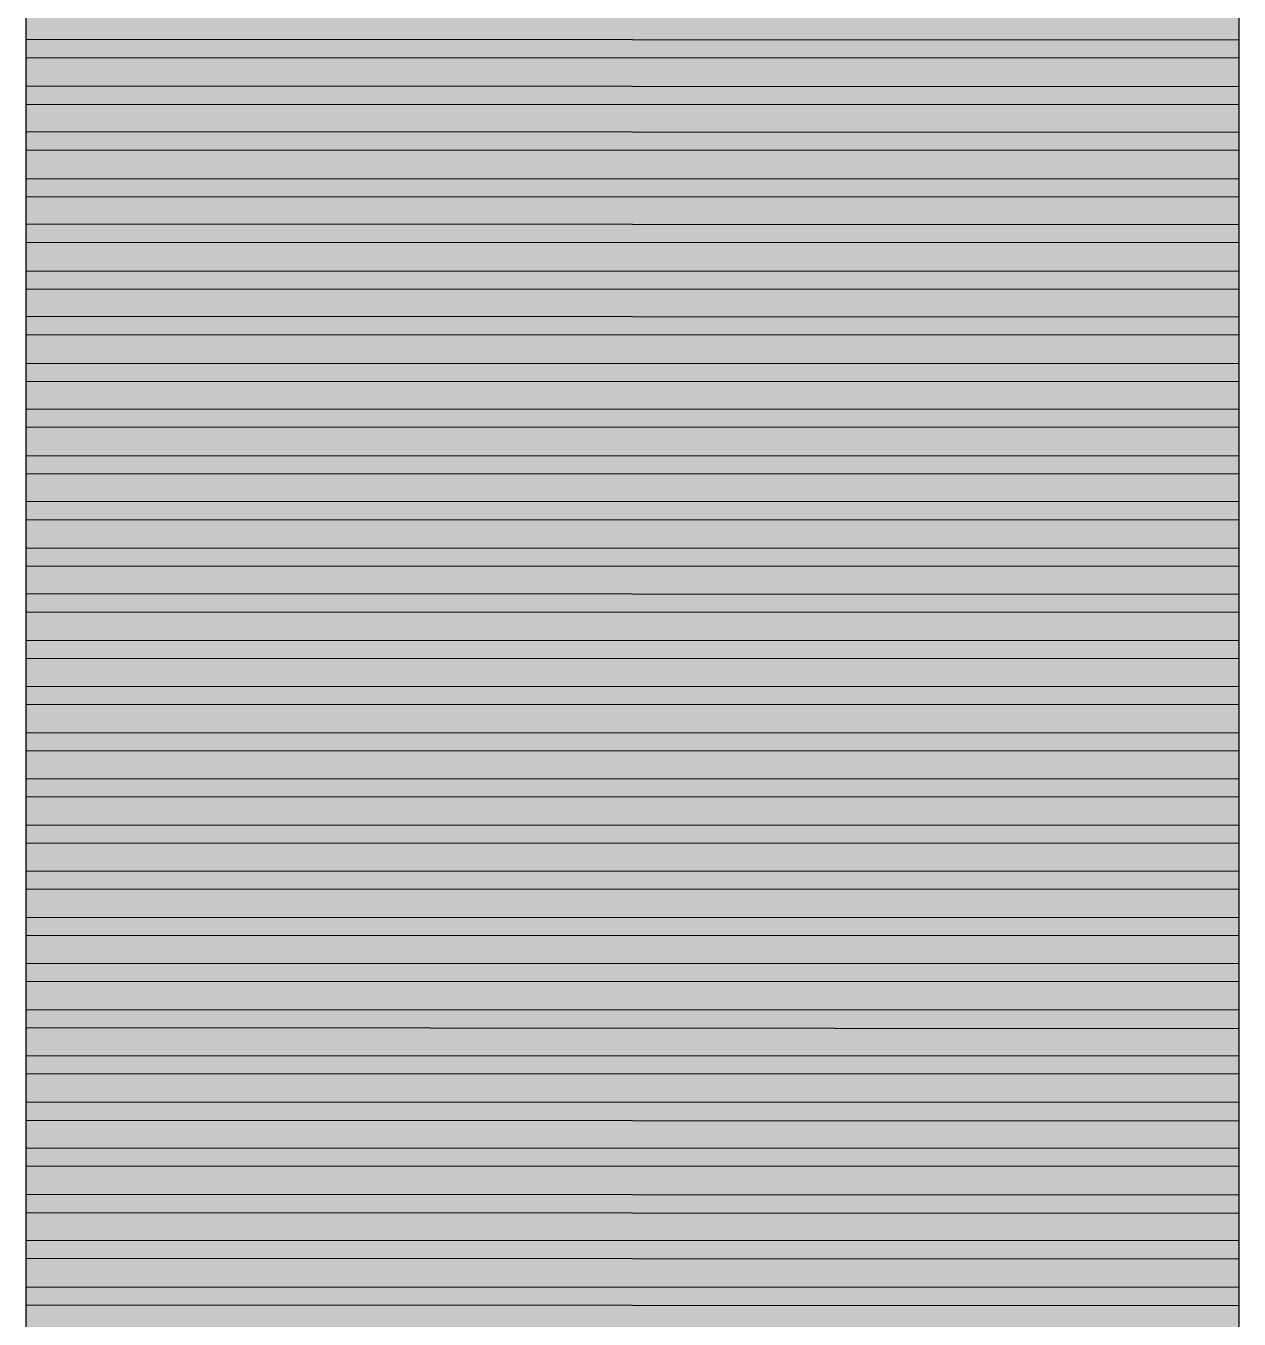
# Model space of a CAD drawing. Header units: millimetres. Extents: x -4.73 to 4.58, y -4.74 to 4.59.
# Drawn here: x -2.8622 to -2.5535, y 3.607 to 3.9361 of the extents above; entities that cross this region are included whole.
import ezdxf

# ---------------------------------------------------------------- set-up
doc = ezdxf.new("R2010")
doc.units = ezdxf.units.MM
doc.header["$MEASUREMENT"] = 0
doc.layers.add('layer 1', color=7, linetype='Continuous')

msp = doc.modelspace()

# ---------------------------------------------------------------- hatches: boundary and pattern name
at = {"layer": 'layer 1', "true_color": 0xd9d8d9}
h = msp.add_hatch(color=254, dxfattribs=at)
edge = h.paths.add_edge_path()
edge.add_spline(control_points=[(-2.8622, 3.9561), (-2.8622, 3.9561), (-2.5535, 3.956), (-2.5535, 3.956), (-2.5535, 3.956), (-2.5535, 3.9207), (-2.5535, 3.9207), (-2.5535, 3.9207), (-2.8622, 3.9208), (-2.8622, 3.9208), (-2.8622, 3.9208), (-2.8622, 3.9561), (-2.8622, 3.9561)], knot_values=[0, 0, 0, 0, 0.25, 0.25, 0.25, 0.5, 0.5, 0.5, 0.75, 0.75, 0.75, 1, 1, 1, 1], degree=3, periodic=1)
at = {"layer": 'layer 1', "true_color": 0x939293}
h = msp.add_hatch(color=252, dxfattribs=at)
edge = h.paths.add_edge_path()
edge.add_spline(control_points=[(-2.8622, 3.9515), (-2.8622, 3.9515), (-2.5535, 3.9514), (-2.5535, 3.9514), (-2.5535, 3.9514), (-2.5535, 3.9161), (-2.5535, 3.9161), (-2.5535, 3.9161), (-2.8622, 3.9162), (-2.8622, 3.9162), (-2.8622, 3.9162), (-2.8622, 3.9515), (-2.8622, 3.9515)], knot_values=[0, 0, 0, 0, 0.25, 0.25, 0.25, 0.5, 0.5, 0.5, 0.75, 0.75, 0.75, 1, 1, 1, 1], degree=3, periodic=1)
at = {"layer": 'layer 1', "true_color": 0xdfdfdf}
h = msp.add_hatch(color=254, dxfattribs=at)
edge = h.paths.add_edge_path()
edge.add_spline(control_points=[(-2.8622, 3.9326), (-2.8622, 3.9326), (-2.5535, 3.9325), (-2.5535, 3.9325), (-2.5535, 3.9325), (-2.5535, 3.8972), (-2.5535, 3.8972), (-2.5535, 3.8972), (-2.8622, 3.8973), (-2.8622, 3.8973), (-2.8622, 3.8973), (-2.8622, 3.9326), (-2.8622, 3.9326)], knot_values=[0, 0, 0, 0, 0.25, 0.25, 0.25, 0.5, 0.5, 0.5, 0.75, 0.75, 0.75, 1, 1, 1, 1], degree=3, periodic=1)
at = {"layer": 'layer 1', "true_color": 0x999899}
h = msp.add_hatch(color=253, dxfattribs=at)
edge = h.paths.add_edge_path()
edge.add_spline(control_points=[(-2.8622, 3.928), (-2.8622, 3.928), (-2.5535, 3.9279), (-2.5535, 3.9279), (-2.5535, 3.9279), (-2.5535, 3.8926), (-2.5535, 3.8926), (-2.5535, 3.8926), (-2.8622, 3.8927), (-2.8622, 3.8927), (-2.8622, 3.8927), (-2.8622, 3.928), (-2.8622, 3.928)], knot_values=[0, 0, 0, 0, 0.25, 0.25, 0.25, 0.5, 0.5, 0.5, 0.75, 0.75, 0.75, 1, 1, 1, 1], degree=3, periodic=1)
at = {"layer": 'layer 1', "true_color": 0xe5e5e5}
h = msp.add_hatch(color=254, dxfattribs=at)
edge = h.paths.add_edge_path()
edge.add_spline(control_points=[(-2.8622, 3.9091), (-2.8622, 3.9091), (-2.5535, 3.909), (-2.5535, 3.909), (-2.5535, 3.909), (-2.5535, 3.8737), (-2.5535, 3.8737), (-2.5535, 3.8737), (-2.8622, 3.8738), (-2.8622, 3.8738), (-2.8622, 3.8738), (-2.8622, 3.9091), (-2.8622, 3.9091)], knot_values=[0, 0, 0, 0, 0.25, 0.25, 0.25, 0.5, 0.5, 0.5, 0.75, 0.75, 0.75, 1, 1, 1, 1], degree=3, periodic=1)
at = {"layer": 'layer 1', "true_color": 0xa09fa0}
h = msp.add_hatch(color=253, dxfattribs=at)
edge = h.paths.add_edge_path()
edge.add_spline(control_points=[(-2.8622, 3.9045), (-2.8622, 3.9045), (-2.5535, 3.9044), (-2.5535, 3.9044), (-2.5535, 3.9044), (-2.5535, 3.8691), (-2.5535, 3.8691), (-2.5535, 3.8691), (-2.8622, 3.8692), (-2.8622, 3.8692), (-2.8622, 3.8692), (-2.8622, 3.9045), (-2.8622, 3.9045)], knot_values=[0, 0, 0, 0, 0.25, 0.25, 0.25, 0.5, 0.5, 0.5, 0.75, 0.75, 0.75, 1, 1, 1, 1], degree=3, periodic=1)
at = {"layer": 'layer 1', "true_color": 0xececec}
h = msp.add_hatch(color=7, dxfattribs=at)
edge = h.paths.add_edge_path()
edge.add_spline(control_points=[(-2.8622, 3.8856), (-2.8622, 3.8856), (-2.5535, 3.8855), (-2.5535, 3.8855), (-2.5535, 3.8855), (-2.5535, 3.8502), (-2.5535, 3.8502), (-2.5535, 3.8502), (-2.8622, 3.8503), (-2.8622, 3.8503), (-2.8622, 3.8503), (-2.8622, 3.8856), (-2.8622, 3.8856)], knot_values=[0, 0, 0, 0, 0.25, 0.25, 0.25, 0.5, 0.5, 0.5, 0.75, 0.75, 0.75, 1, 1, 1, 1], degree=3, periodic=1)
at = {"layer": 'layer 1', "true_color": 0xa6a5a6}
h = msp.add_hatch(color=253, dxfattribs=at)
edge = h.paths.add_edge_path()
edge.add_spline(control_points=[(-2.8622, 3.881), (-2.8622, 3.881), (-2.5535, 3.8809), (-2.5535, 3.8809), (-2.5535, 3.8809), (-2.5535, 3.8456), (-2.5535, 3.8456), (-2.5535, 3.8456), (-2.8622, 3.8457), (-2.8622, 3.8457), (-2.8622, 3.8457), (-2.8622, 3.881), (-2.8622, 3.881)], knot_values=[0, 0, 0, 0, 0.25, 0.25, 0.25, 0.5, 0.5, 0.5, 0.75, 0.75, 0.75, 1, 1, 1, 1], degree=3, periodic=1)
at = {"layer": 'layer 1', "true_color": 0xf2f2f2}
h = msp.add_hatch(color=7, dxfattribs=at)
edge = h.paths.add_edge_path()
edge.add_spline(control_points=[(-2.8622, 3.8621), (-2.8622, 3.8621), (-2.5535, 3.862), (-2.5535, 3.862), (-2.5535, 3.862), (-2.5535, 3.8267), (-2.5535, 3.8267), (-2.5535, 3.8267), (-2.8622, 3.8268), (-2.8622, 3.8268), (-2.8622, 3.8268), (-2.8622, 3.8621), (-2.8622, 3.8621)], knot_values=[0, 0, 0, 0, 0.25, 0.25, 0.25, 0.5, 0.5, 0.5, 0.75, 0.75, 0.75, 1, 1, 1, 1], degree=3, periodic=1)
at = {"layer": 'layer 1', "true_color": 0xacacac}
h = msp.add_hatch(color=253, dxfattribs=at)
edge = h.paths.add_edge_path()
edge.add_spline(control_points=[(-2.8622, 3.8575), (-2.8622, 3.8575), (-2.5535, 3.8574), (-2.5535, 3.8574), (-2.5535, 3.8574), (-2.5535, 3.8221), (-2.5535, 3.8221), (-2.5535, 3.8221), (-2.8622, 3.8222), (-2.8622, 3.8222), (-2.8622, 3.8222), (-2.8622, 3.8575), (-2.8622, 3.8575)], knot_values=[0, 0, 0, 0, 0.25, 0.25, 0.25, 0.5, 0.5, 0.5, 0.75, 0.75, 0.75, 1, 1, 1, 1], degree=3, periodic=1)
at = {"layer": 'layer 1', "true_color": 0xf7f7f7}
h = msp.add_hatch(color=7, dxfattribs=at)
edge = h.paths.add_edge_path()
edge.add_spline(control_points=[(-2.8622, 3.8386), (-2.8622, 3.8386), (-2.5535, 3.8385), (-2.5535, 3.8385), (-2.5535, 3.8385), (-2.5535, 3.8032), (-2.5535, 3.8032), (-2.5535, 3.8032), (-2.8622, 3.8033), (-2.8622, 3.8033), (-2.8622, 3.8033), (-2.8622, 3.8386), (-2.8622, 3.8386)], knot_values=[0, 0, 0, 0, 0.25, 0.25, 0.25, 0.5, 0.5, 0.5, 0.75, 0.75, 0.75, 1, 1, 1, 1], degree=3, periodic=1)
at = {"layer": 'layer 1', "true_color": 0xb3b2b3}
h = msp.add_hatch(color=253, dxfattribs=at)
edge = h.paths.add_edge_path()
edge.add_spline(control_points=[(-2.8622, 3.834), (-2.8622, 3.834), (-2.5535, 3.8339), (-2.5535, 3.8339), (-2.5535, 3.8339), (-2.5535, 3.7986), (-2.5535, 3.7986), (-2.5535, 3.7986), (-2.8622, 3.7987), (-2.8622, 3.7987), (-2.8622, 3.7987), (-2.8622, 3.834), (-2.8622, 3.834)], knot_values=[0, 0, 0, 0, 0.25, 0.25, 0.25, 0.5, 0.5, 0.5, 0.75, 0.75, 0.75, 1, 1, 1, 1], degree=3, periodic=1)
at = {"layer": 'layer 1', "true_color": 0xececec}
h = msp.add_hatch(color=7, dxfattribs=at)
edge = h.paths.add_edge_path()
edge.add_spline(control_points=[(-2.8622, 3.8151), (-2.8622, 3.8151), (-2.5535, 3.815), (-2.5535, 3.815), (-2.5535, 3.815), (-2.5535, 3.7797), (-2.5535, 3.7797), (-2.5535, 3.7797), (-2.8622, 3.7798), (-2.8622, 3.7798), (-2.8622, 3.7798), (-2.8622, 3.8151), (-2.8622, 3.8151)], knot_values=[0, 0, 0, 0, 0.25, 0.25, 0.25, 0.5, 0.5, 0.5, 0.75, 0.75, 0.75, 1, 1, 1, 1], degree=3, periodic=1)
at = {"layer": 'layer 1', "true_color": 0xb9b8b9}
h = msp.add_hatch(color=9, dxfattribs=at)
edge = h.paths.add_edge_path()
edge.add_spline(control_points=[(-2.8622, 3.8104), (-2.8622, 3.8104), (-2.5535, 3.8103), (-2.5535, 3.8103), (-2.5535, 3.8103), (-2.5535, 3.7751), (-2.5535, 3.7751), (-2.5535, 3.7751), (-2.8622, 3.7752), (-2.8622, 3.7752), (-2.8622, 3.7752), (-2.8622, 3.8104), (-2.8622, 3.8104)], knot_values=[0, 0, 0, 0, 0.25, 0.25, 0.25, 0.5, 0.5, 0.5, 0.75, 0.75, 0.75, 1, 1, 1, 1], degree=3, periodic=1)
at = {"layer": 'layer 1', "true_color": 0xe0e0e0}
h = msp.add_hatch(color=254, dxfattribs=at)
edge = h.paths.add_edge_path()
edge.add_spline(control_points=[(-2.8622, 3.7916), (-2.8622, 3.7916), (-2.5535, 3.7914), (-2.5535, 3.7914), (-2.5535, 3.7914), (-2.5535, 3.7562), (-2.5535, 3.7562), (-2.5535, 3.7562), (-2.8622, 3.7563), (-2.8622, 3.7563), (-2.8622, 3.7563), (-2.8622, 3.7916), (-2.8622, 3.7916)], knot_values=[0, 0, 0, 0, 0.25, 0.25, 0.25, 0.5, 0.5, 0.5, 0.75, 0.75, 0.75, 1, 1, 1, 1], degree=3, periodic=1)
at = {"layer": 'layer 1', "true_color": 0xbfbfbf}
h = msp.add_hatch(color=9, dxfattribs=at)
edge = h.paths.add_edge_path()
edge.add_spline(control_points=[(-2.8622, 3.7869), (-2.8622, 3.7869), (-2.5535, 3.7868), (-2.5535, 3.7868), (-2.5535, 3.7868), (-2.5535, 3.7516), (-2.5535, 3.7516), (-2.5535, 3.7516), (-2.8622, 3.7517), (-2.8622, 3.7517), (-2.8622, 3.7517), (-2.8622, 3.7869), (-2.8622, 3.7869)], knot_values=[0, 0, 0, 0, 0.25, 0.25, 0.25, 0.5, 0.5, 0.5, 0.75, 0.75, 0.75, 1, 1, 1, 1], degree=3, periodic=1)
at = {"layer": 'layer 1', "true_color": 0xd4d4d5}
h = msp.add_hatch(color=254, dxfattribs=at)
edge = h.paths.add_edge_path()
edge.add_spline(control_points=[(-2.8622, 3.768), (-2.8622, 3.768), (-2.5535, 3.7679), (-2.5535, 3.7679), (-2.5535, 3.7679), (-2.5535, 3.7327), (-2.5535, 3.7327), (-2.5535, 3.7327), (-2.8622, 3.7328), (-2.8622, 3.7328), (-2.8622, 3.7328), (-2.8622, 3.768), (-2.8622, 3.768)], knot_values=[0, 0, 0, 0, 0.25, 0.25, 0.25, 0.5, 0.5, 0.5, 0.75, 0.75, 0.75, 1, 1, 1, 1], degree=3, periodic=1)
at = {"layer": 'layer 1', "true_color": 0xc6c5c6}
h = msp.add_hatch(color=9, dxfattribs=at)
edge = h.paths.add_edge_path()
edge.add_spline(control_points=[(-2.8622, 3.7634), (-2.8622, 3.7634), (-2.5535, 3.7633), (-2.5535, 3.7633), (-2.5535, 3.7633), (-2.5535, 3.7281), (-2.5535, 3.7281), (-2.5535, 3.7281), (-2.8622, 3.7282), (-2.8622, 3.7282), (-2.8622, 3.7282), (-2.8622, 3.7634), (-2.8622, 3.7634)], knot_values=[0, 0, 0, 0, 0.25, 0.25, 0.25, 0.5, 0.5, 0.5, 0.75, 0.75, 0.75, 1, 1, 1, 1], degree=3, periodic=1)
at = {"layer": 'layer 1', "true_color": 0xc9c9c9}
h = msp.add_hatch(color=9, dxfattribs=at)
edge = h.paths.add_edge_path()
edge.add_spline(control_points=[(-2.8622, 3.7445), (-2.8622, 3.7445), (-2.5535, 3.7444), (-2.5535, 3.7444), (-2.5535, 3.7444), (-2.5535, 3.7092), (-2.5535, 3.7092), (-2.5535, 3.7092), (-2.8622, 3.7093), (-2.8622, 3.7093), (-2.8622, 3.7093), (-2.8622, 3.7445), (-2.8622, 3.7445)], knot_values=[0, 0, 0, 0, 0.25, 0.25, 0.25, 0.5, 0.5, 0.5, 0.75, 0.75, 0.75, 1, 1, 1, 1], degree=3, periodic=1)
at = {"layer": 'layer 1', "true_color": 0xcccccc}
h = msp.add_hatch(color=254, dxfattribs=at)
edge = h.paths.add_edge_path()
edge.add_spline(control_points=[(-2.8622, 3.7399), (-2.8622, 3.7399), (-2.5535, 3.7398), (-2.5535, 3.7398), (-2.5535, 3.7398), (-2.5535, 3.7046), (-2.5535, 3.7046), (-2.5535, 3.7046), (-2.8622, 3.7047), (-2.8622, 3.7047), (-2.8622, 3.7047), (-2.8622, 3.7399), (-2.8622, 3.7399)], knot_values=[0, 0, 0, 0, 0.25, 0.25, 0.25, 0.5, 0.5, 0.5, 0.75, 0.75, 0.75, 1, 1, 1, 1], degree=3, periodic=1)
at = {"layer": 'layer 1', "true_color": 0xbdbdbd}
h = msp.add_hatch(color=9, dxfattribs=at)
edge = h.paths.add_edge_path()
edge.add_spline(control_points=[(-2.8622, 3.721), (-2.8622, 3.721), (-2.5535, 3.7209), (-2.5535, 3.7209), (-2.5535, 3.7209), (-2.5535, 3.6857), (-2.5535, 3.6857), (-2.5535, 3.6857), (-2.8622, 3.6858), (-2.8622, 3.6858), (-2.8622, 3.6858), (-2.8622, 3.721), (-2.8622, 3.721)], knot_values=[0, 0, 0, 0, 0.25, 0.25, 0.25, 0.5, 0.5, 0.5, 0.75, 0.75, 0.75, 1, 1, 1, 1], degree=3, periodic=1)
at = {"layer": 'layer 1', "true_color": 0xd2d2d2}
h = msp.add_hatch(color=254, dxfattribs=at)
edge = h.paths.add_edge_path()
edge.add_spline(control_points=[(-2.8622, 3.7164), (-2.8622, 3.7164), (-2.5535, 3.7163), (-2.5535, 3.7163), (-2.5535, 3.7163), (-2.5535, 3.681), (-2.5535, 3.681), (-2.5535, 3.681), (-2.8622, 3.6812), (-2.8622, 3.6812), (-2.8622, 3.6812), (-2.8622, 3.7164), (-2.8622, 3.7164)], knot_values=[0, 0, 0, 0, 0.25, 0.25, 0.25, 0.5, 0.5, 0.5, 0.75, 0.75, 0.75, 1, 1, 1, 1], degree=3, periodic=1)
at = {"layer": 'layer 1', "true_color": 0xb1b1b2}
h = msp.add_hatch(color=253, dxfattribs=at)
edge = h.paths.add_edge_path()
edge.add_spline(control_points=[(-2.8622, 3.6975), (-2.8622, 3.6975), (-2.5535, 3.6974), (-2.5535, 3.6974), (-2.5535, 3.6974), (-2.5535, 3.6622), (-2.5535, 3.6622), (-2.5535, 3.6622), (-2.8622, 3.6623), (-2.8622, 3.6623), (-2.8622, 3.6623), (-2.8622, 3.6975), (-2.8622, 3.6975)], knot_values=[0, 0, 0, 0, 0.25, 0.25, 0.25, 0.5, 0.5, 0.5, 0.75, 0.75, 0.75, 1, 1, 1, 1], degree=3, periodic=1)
at = {"layer": 'layer 1', "true_color": 0xd9d8d9}
h = msp.add_hatch(color=254, dxfattribs=at)
edge = h.paths.add_edge_path()
edge.add_spline(control_points=[(-2.8622, 3.6929), (-2.8622, 3.6929), (-2.5535, 3.6928), (-2.5535, 3.6928), (-2.5535, 3.6928), (-2.5535, 3.6575), (-2.5535, 3.6575), (-2.5535, 3.6575), (-2.8622, 3.6576), (-2.8622, 3.6576), (-2.8622, 3.6576), (-2.8622, 3.6929), (-2.8622, 3.6929)], knot_values=[0, 0, 0, 0, 0.25, 0.25, 0.25, 0.5, 0.5, 0.5, 0.75, 0.75, 0.75, 1, 1, 1, 1], degree=3, periodic=1)
at = {"layer": 'layer 1', "true_color": 0xa5a5a6}
h = msp.add_hatch(color=253, dxfattribs=at)
edge = h.paths.add_edge_path()
edge.add_spline(control_points=[(-2.8622, 3.674), (-2.8622, 3.674), (-2.5535, 3.6739), (-2.5535, 3.6739), (-2.5535, 3.6739), (-2.5535, 3.6386), (-2.5535, 3.6386), (-2.5535, 3.6386), (-2.8622, 3.6388), (-2.8622, 3.6388), (-2.8622, 3.6388), (-2.8622, 3.674), (-2.8622, 3.674)], knot_values=[0, 0, 0, 0, 0.25, 0.25, 0.25, 0.5, 0.5, 0.5, 0.75, 0.75, 0.75, 1, 1, 1, 1], degree=3, periodic=1)
at = {"layer": 'layer 1', "true_color": 0xdfdfdf}
h = msp.add_hatch(color=254, dxfattribs=at)
edge = h.paths.add_edge_path()
edge.add_spline(control_points=[(-2.8622, 3.6694), (-2.8622, 3.6694), (-2.5535, 3.6693), (-2.5535, 3.6693), (-2.5535, 3.6693), (-2.5535, 3.634), (-2.5535, 3.634), (-2.5535, 3.634), (-2.8622, 3.6341), (-2.8622, 3.6341), (-2.8622, 3.6341), (-2.8622, 3.6694), (-2.8622, 3.6694)], knot_values=[0, 0, 0, 0, 0.25, 0.25, 0.25, 0.5, 0.5, 0.5, 0.75, 0.75, 0.75, 1, 1, 1, 1], degree=3, periodic=1)
at = {"layer": 'layer 1', "true_color": 0x9a9a9b}
h = msp.add_hatch(color=253, dxfattribs=at)
edge = h.paths.add_edge_path()
edge.add_spline(control_points=[(-2.8622, 3.6505), (-2.8622, 3.6505), (-2.5535, 3.6504), (-2.5535, 3.6504), (-2.5535, 3.6504), (-2.5535, 3.6151), (-2.5535, 3.6151), (-2.5535, 3.6151), (-2.8622, 3.6152), (-2.8622, 3.6152), (-2.8622, 3.6152), (-2.8622, 3.6505), (-2.8622, 3.6505)], knot_values=[0, 0, 0, 0, 0.25, 0.25, 0.25, 0.5, 0.5, 0.5, 0.75, 0.75, 0.75, 1, 1, 1, 1], degree=3, periodic=1)
at = {"layer": 'layer 1', "true_color": 0xe5e5e5}
h = msp.add_hatch(color=254, dxfattribs=at)
edge = h.paths.add_edge_path()
edge.add_spline(control_points=[(-2.8622, 3.6459), (-2.8622, 3.6459), (-2.5535, 3.6458), (-2.5535, 3.6458), (-2.5535, 3.6458), (-2.5535, 3.6105), (-2.5535, 3.6105), (-2.5535, 3.6105), (-2.8622, 3.6106), (-2.8622, 3.6106), (-2.8622, 3.6106), (-2.8622, 3.6459), (-2.8622, 3.6459)], knot_values=[0, 0, 0, 0, 0.25, 0.25, 0.25, 0.5, 0.5, 0.5, 0.75, 0.75, 0.75, 1, 1, 1, 1], degree=3, periodic=1)
at = {"layer": 'layer 1', "true_color": 0x8e8e8f}
h = msp.add_hatch(color=252, dxfattribs=at)
edge = h.paths.add_edge_path()
edge.add_spline(control_points=[(-2.8622, 3.627), (-2.8622, 3.627), (-2.5535, 3.6269), (-2.5535, 3.6269), (-2.5535, 3.6269), (-2.5535, 3.5916), (-2.5535, 3.5916), (-2.5535, 3.5916), (-2.8622, 3.5917), (-2.8622, 3.5917), (-2.8622, 3.5917), (-2.8622, 3.627), (-2.8622, 3.627)], knot_values=[0, 0, 0, 0, 0.25, 0.25, 0.25, 0.5, 0.5, 0.5, 0.75, 0.75, 0.75, 1, 1, 1, 1], degree=3, periodic=1)
at = {"layer": 'layer 1', "true_color": 0xececec}
h = msp.add_hatch(color=7, dxfattribs=at)
edge = h.paths.add_edge_path()
edge.add_spline(control_points=[(-2.8622, 3.6224), (-2.8622, 3.6224), (-2.5535, 3.6223), (-2.5535, 3.6223), (-2.5535, 3.6223), (-2.5535, 3.587), (-2.5535, 3.587), (-2.5535, 3.587), (-2.8622, 3.5871), (-2.8622, 3.5871), (-2.8622, 3.5871), (-2.8622, 3.6224), (-2.8622, 3.6224)], knot_values=[0, 0, 0, 0, 0.25, 0.25, 0.25, 0.5, 0.5, 0.5, 0.75, 0.75, 0.75, 1, 1, 1, 1], degree=3, periodic=1)

# ---------------------------------------------------------------- linework, layer by layer
at = {"layer": 'layer 1', "color": 254}
for points in [[(-2.8622, 3.9561), (-2.8622, 3.9561), (-2.5535, 3.956), (-2.5535, 3.956), (-2.5535, 3.956), (-2.5535, 3.9207), (-2.5535, 3.9207), (-2.5535, 3.9207), (-2.8622, 3.9208), (-2.8622, 3.9208), (-2.8622, 3.9208), (-2.8622, 3.9561), (-2.8622, 3.9561)], [(-2.8622, 3.9326), (-2.8622, 3.9326), (-2.5535, 3.9325), (-2.5535, 3.9325), (-2.5535, 3.9325), (-2.5535, 3.8972), (-2.5535, 3.8972), (-2.5535, 3.8972), (-2.8622, 3.8973), (-2.8622, 3.8973), (-2.8622, 3.8973), (-2.8622, 3.9326), (-2.8622, 3.9326)], [(-2.8622, 3.9091), (-2.8622, 3.9091), (-2.5535, 3.909), (-2.5535, 3.909), (-2.5535, 3.909), (-2.5535, 3.8737), (-2.5535, 3.8737), (-2.5535, 3.8737), (-2.8622, 3.8738), (-2.8622, 3.8738), (-2.8622, 3.8738), (-2.8622, 3.9091), (-2.8622, 3.9091)], [(-2.8622, 3.7916), (-2.8622, 3.7916), (-2.5535, 3.7914), (-2.5535, 3.7914), (-2.5535, 3.7914), (-2.5535, 3.7562), (-2.5535, 3.7562), (-2.5535, 3.7562), (-2.8622, 3.7563), (-2.8622, 3.7563), (-2.8622, 3.7563), (-2.8622, 3.7916), (-2.8622, 3.7916)], [(-2.8622, 3.768), (-2.8622, 3.768), (-2.5535, 3.7679), (-2.5535, 3.7679), (-2.5535, 3.7679), (-2.5535, 3.7327), (-2.5535, 3.7327), (-2.5535, 3.7327), (-2.8622, 3.7328), (-2.8622, 3.7328), (-2.8622, 3.7328), (-2.8622, 3.768), (-2.8622, 3.768)], [(-2.8622, 3.7399), (-2.8622, 3.7399), (-2.5535, 3.7398), (-2.5535, 3.7398), (-2.5535, 3.7398), (-2.5535, 3.7046), (-2.5535, 3.7046), (-2.5535, 3.7046), (-2.8622, 3.7047), (-2.8622, 3.7047), (-2.8622, 3.7047), (-2.8622, 3.7399), (-2.8622, 3.7399)], [(-2.8622, 3.7164), (-2.8622, 3.7164), (-2.5535, 3.7163), (-2.5535, 3.7163), (-2.5535, 3.7163), (-2.5535, 3.681), (-2.5535, 3.681), (-2.5535, 3.681), (-2.8622, 3.6812), (-2.8622, 3.6812), (-2.8622, 3.6812), (-2.8622, 3.7164), (-2.8622, 3.7164)], [(-2.8622, 3.6929), (-2.8622, 3.6929), (-2.5535, 3.6928), (-2.5535, 3.6928), (-2.5535, 3.6928), (-2.5535, 3.6575), (-2.5535, 3.6575), (-2.5535, 3.6575), (-2.8622, 3.6576), (-2.8622, 3.6576), (-2.8622, 3.6576), (-2.8622, 3.6929), (-2.8622, 3.6929)], [(-2.8622, 3.6694), (-2.8622, 3.6694), (-2.5535, 3.6693), (-2.5535, 3.6693), (-2.5535, 3.6693), (-2.5535, 3.634), (-2.5535, 3.634), (-2.5535, 3.634), (-2.8622, 3.6341), (-2.8622, 3.6341), (-2.8622, 3.6341), (-2.8622, 3.6694), (-2.8622, 3.6694)], [(-2.8622, 3.6459), (-2.8622, 3.6459), (-2.5535, 3.6458), (-2.5535, 3.6458), (-2.5535, 3.6458), (-2.5535, 3.6105), (-2.5535, 3.6105), (-2.5535, 3.6105), (-2.8622, 3.6106), (-2.8622, 3.6106), (-2.8622, 3.6106), (-2.8622, 3.6459), (-2.8622, 3.6459)]]:
    msp.add_open_spline(points, degree=3, knots=[0, 0, 0, 0, 0.25, 0.25, 0.25, 0.5, 0.5, 0.5, 0.75, 0.75, 0.75, 1, 1, 1, 1], dxfattribs=at)
at = {"layer": 'layer 1', "color": 252}
for points in [[(-2.8622, 3.9515), (-2.8622, 3.9515), (-2.5535, 3.9514), (-2.5535, 3.9514), (-2.5535, 3.9514), (-2.5535, 3.9161), (-2.5535, 3.9161), (-2.5535, 3.9161), (-2.8622, 3.9162), (-2.8622, 3.9162), (-2.8622, 3.9162), (-2.8622, 3.9515), (-2.8622, 3.9515)], [(-2.8622, 3.627), (-2.8622, 3.627), (-2.5535, 3.6269), (-2.5535, 3.6269), (-2.5535, 3.6269), (-2.5535, 3.5916), (-2.5535, 3.5916), (-2.5535, 3.5916), (-2.8622, 3.5917), (-2.8622, 3.5917), (-2.8622, 3.5917), (-2.8622, 3.627), (-2.8622, 3.627)]]:
    msp.add_open_spline(points, degree=3, knots=[0, 0, 0, 0, 0.25, 0.25, 0.25, 0.5, 0.5, 0.5, 0.75, 0.75, 0.75, 1, 1, 1, 1], dxfattribs=at)
at = {"layer": 'layer 1', "color": 253}
for points in [[(-2.8622, 3.928), (-2.8622, 3.928), (-2.5535, 3.9279), (-2.5535, 3.9279), (-2.5535, 3.9279), (-2.5535, 3.8926), (-2.5535, 3.8926), (-2.5535, 3.8926), (-2.8622, 3.8927), (-2.8622, 3.8927), (-2.8622, 3.8927), (-2.8622, 3.928), (-2.8622, 3.928)], [(-2.8622, 3.9045), (-2.8622, 3.9045), (-2.5535, 3.9044), (-2.5535, 3.9044), (-2.5535, 3.9044), (-2.5535, 3.8691), (-2.5535, 3.8691), (-2.5535, 3.8691), (-2.8622, 3.8692), (-2.8622, 3.8692), (-2.8622, 3.8692), (-2.8622, 3.9045), (-2.8622, 3.9045)], [(-2.8622, 3.881), (-2.8622, 3.881), (-2.5535, 3.8809), (-2.5535, 3.8809), (-2.5535, 3.8809), (-2.5535, 3.8456), (-2.5535, 3.8456), (-2.5535, 3.8456), (-2.8622, 3.8457), (-2.8622, 3.8457), (-2.8622, 3.8457), (-2.8622, 3.881), (-2.8622, 3.881)], [(-2.8622, 3.8575), (-2.8622, 3.8575), (-2.5535, 3.8574), (-2.5535, 3.8574), (-2.5535, 3.8574), (-2.5535, 3.8221), (-2.5535, 3.8221), (-2.5535, 3.8221), (-2.8622, 3.8222), (-2.8622, 3.8222), (-2.8622, 3.8222), (-2.8622, 3.8575), (-2.8622, 3.8575)], [(-2.8622, 3.834), (-2.8622, 3.834), (-2.5535, 3.8339), (-2.5535, 3.8339), (-2.5535, 3.8339), (-2.5535, 3.7986), (-2.5535, 3.7986), (-2.5535, 3.7986), (-2.8622, 3.7987), (-2.8622, 3.7987), (-2.8622, 3.7987), (-2.8622, 3.834), (-2.8622, 3.834)], [(-2.8622, 3.6975), (-2.8622, 3.6975), (-2.5535, 3.6974), (-2.5535, 3.6974), (-2.5535, 3.6974), (-2.5535, 3.6622), (-2.5535, 3.6622), (-2.5535, 3.6622), (-2.8622, 3.6623), (-2.8622, 3.6623), (-2.8622, 3.6623), (-2.8622, 3.6975), (-2.8622, 3.6975)], [(-2.8622, 3.674), (-2.8622, 3.674), (-2.5535, 3.6739), (-2.5535, 3.6739), (-2.5535, 3.6739), (-2.5535, 3.6386), (-2.5535, 3.6386), (-2.5535, 3.6386), (-2.8622, 3.6388), (-2.8622, 3.6388), (-2.8622, 3.6388), (-2.8622, 3.674), (-2.8622, 3.674)], [(-2.8622, 3.6505), (-2.8622, 3.6505), (-2.5535, 3.6504), (-2.5535, 3.6504), (-2.5535, 3.6504), (-2.5535, 3.6151), (-2.5535, 3.6151), (-2.5535, 3.6151), (-2.8622, 3.6152), (-2.8622, 3.6152), (-2.8622, 3.6152), (-2.8622, 3.6505), (-2.8622, 3.6505)]]:
    msp.add_open_spline(points, degree=3, knots=[0, 0, 0, 0, 0.25, 0.25, 0.25, 0.5, 0.5, 0.5, 0.75, 0.75, 0.75, 1, 1, 1, 1], dxfattribs=at)
at = {"layer": 'layer 1', "color": 7}
for points in [[(-2.8622, 3.8856), (-2.8622, 3.8856), (-2.5535, 3.8855), (-2.5535, 3.8855), (-2.5535, 3.8855), (-2.5535, 3.8502), (-2.5535, 3.8502), (-2.5535, 3.8502), (-2.8622, 3.8503), (-2.8622, 3.8503), (-2.8622, 3.8503), (-2.8622, 3.8856), (-2.8622, 3.8856)], [(-2.8622, 3.8621), (-2.8622, 3.8621), (-2.5535, 3.862), (-2.5535, 3.862), (-2.5535, 3.862), (-2.5535, 3.8267), (-2.5535, 3.8267), (-2.5535, 3.8267), (-2.8622, 3.8268), (-2.8622, 3.8268), (-2.8622, 3.8268), (-2.8622, 3.8621), (-2.8622, 3.8621)], [(-2.8622, 3.8386), (-2.8622, 3.8386), (-2.5535, 3.8385), (-2.5535, 3.8385), (-2.5535, 3.8385), (-2.5535, 3.8032), (-2.5535, 3.8032), (-2.5535, 3.8032), (-2.8622, 3.8033), (-2.8622, 3.8033), (-2.8622, 3.8033), (-2.8622, 3.8386), (-2.8622, 3.8386)], [(-2.8622, 3.8151), (-2.8622, 3.8151), (-2.5535, 3.815), (-2.5535, 3.815), (-2.5535, 3.815), (-2.5535, 3.7797), (-2.5535, 3.7797), (-2.5535, 3.7797), (-2.8622, 3.7798), (-2.8622, 3.7798), (-2.8622, 3.7798), (-2.8622, 3.8151), (-2.8622, 3.8151)], [(-2.8622, 3.6224), (-2.8622, 3.6224), (-2.5535, 3.6223), (-2.5535, 3.6223), (-2.5535, 3.6223), (-2.5535, 3.587), (-2.5535, 3.587), (-2.5535, 3.587), (-2.8622, 3.5871), (-2.8622, 3.5871), (-2.8622, 3.5871), (-2.8622, 3.6224), (-2.8622, 3.6224)]]:
    msp.add_open_spline(points, degree=3, knots=[0, 0, 0, 0, 0.25, 0.25, 0.25, 0.5, 0.5, 0.5, 0.75, 0.75, 0.75, 1, 1, 1, 1], dxfattribs=at)
at = {"layer": 'layer 1', "color": 9}
for points in [[(-2.8622, 3.8104), (-2.8622, 3.8104), (-2.5535, 3.8103), (-2.5535, 3.8103), (-2.5535, 3.8103), (-2.5535, 3.7751), (-2.5535, 3.7751), (-2.5535, 3.7751), (-2.8622, 3.7752), (-2.8622, 3.7752), (-2.8622, 3.7752), (-2.8622, 3.8104), (-2.8622, 3.8104)], [(-2.8622, 3.7869), (-2.8622, 3.7869), (-2.5535, 3.7868), (-2.5535, 3.7868), (-2.5535, 3.7868), (-2.5535, 3.7516), (-2.5535, 3.7516), (-2.5535, 3.7516), (-2.8622, 3.7517), (-2.8622, 3.7517), (-2.8622, 3.7517), (-2.8622, 3.7869), (-2.8622, 3.7869)], [(-2.8622, 3.7634), (-2.8622, 3.7634), (-2.5535, 3.7633), (-2.5535, 3.7633), (-2.5535, 3.7633), (-2.5535, 3.7281), (-2.5535, 3.7281), (-2.5535, 3.7281), (-2.8622, 3.7282), (-2.8622, 3.7282), (-2.8622, 3.7282), (-2.8622, 3.7634), (-2.8622, 3.7634)], [(-2.8622, 3.7445), (-2.8622, 3.7445), (-2.5535, 3.7444), (-2.5535, 3.7444), (-2.5535, 3.7444), (-2.5535, 3.7092), (-2.5535, 3.7092), (-2.5535, 3.7092), (-2.8622, 3.7093), (-2.8622, 3.7093), (-2.8622, 3.7093), (-2.8622, 3.7445), (-2.8622, 3.7445)], [(-2.8622, 3.721), (-2.8622, 3.721), (-2.5535, 3.7209), (-2.5535, 3.7209), (-2.5535, 3.7209), (-2.5535, 3.6857), (-2.5535, 3.6857), (-2.5535, 3.6857), (-2.8622, 3.6858), (-2.8622, 3.6858), (-2.8622, 3.6858), (-2.8622, 3.721), (-2.8622, 3.721)]]:
    msp.add_open_spline(points, degree=3, knots=[0, 0, 0, 0, 0.25, 0.25, 0.25, 0.5, 0.5, 0.5, 0.75, 0.75, 0.75, 1, 1, 1, 1], dxfattribs=at)

doc.saveas('drawing.dxf')
